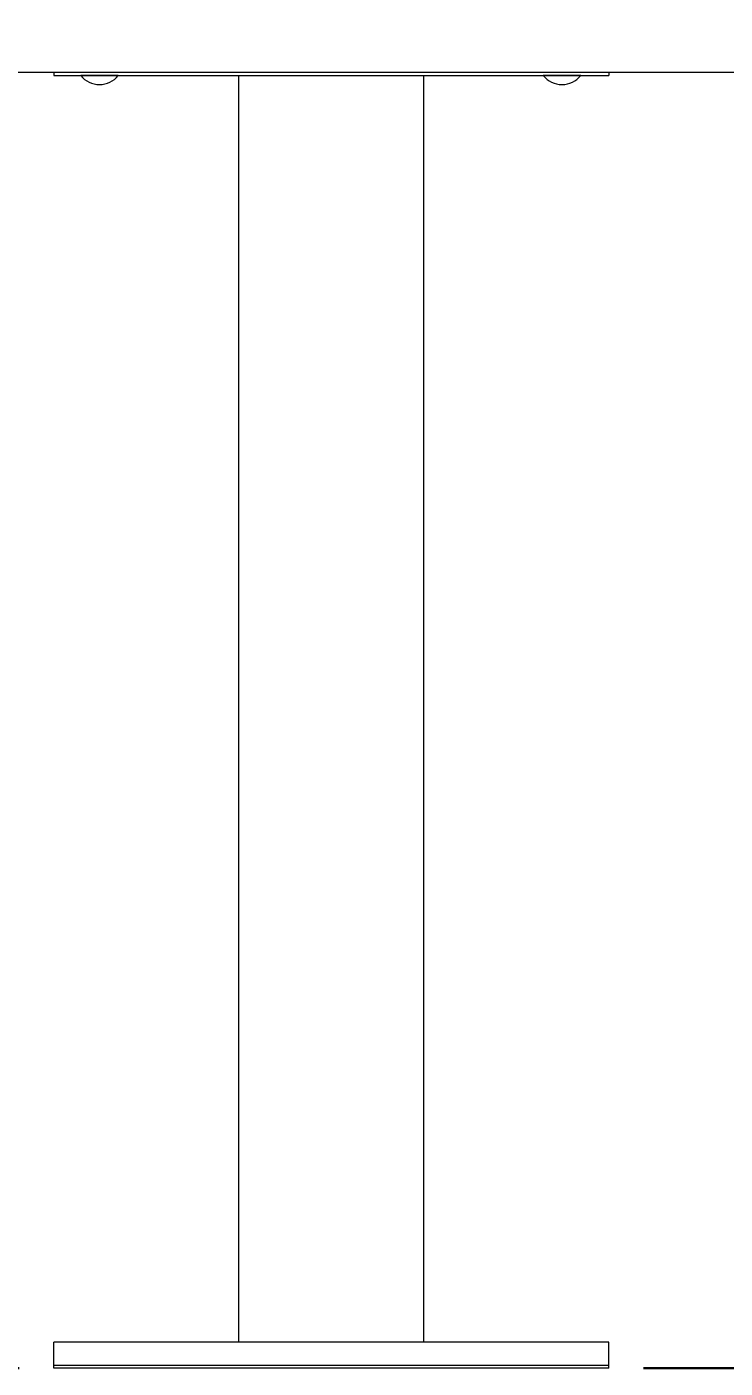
# Paper-space layout 'Layout1' of a CAD drawing. Header units: inches. Extents: x 1.4 to 42.2, y 1.7 to 32.5.
# Drawn here: x 8.39 to 12.17, y 12.28 to 19.53 of the extents above; entities that cross this region are included whole.
import ezdxf

# ---------------------------------------------------------------- set-up
doc = ezdxf.new("R2010")
doc.units = ezdxf.units.IN
doc.header["$MEASUREMENT"] = 0
doc.layers.add('DIM', color=179, linetype='Continuous', lineweight=30)
doc.layers.add('SLD-0', color=179, linetype='Continuous')
doc.styles.add('SLDTEXTSTYLE0', font='TXT', dxfattribs={"width": 0.821468})
doc.styles.add('SLDTEXTSTYLE7', font='TXT', dxfattribs={"width": 0.75})
doc.dimstyles.new('SLDDIMSTYLE1', dxfattribs={"dimtxt": 0.375, "dimasz": 0.13, "dimexe": 0, "dimexo": 0.0625, "dimgap": 0.09375, "dimtad": 0, "dimtih": 1, "dimtoh": 1, "dimdec": 0, "dimlfac": 4, "dimrnd": 1e-09, "dimzin": 12, "dimdsep": 46, "dimtxsty": 'SLDTEXTSTYLE0', "dimblk1": 'NONE', "dimblk2": 'NONE', "dimsah": 1, "dimcen": 0.09, "dimadec": 0, "dimazin": 3, "dimtfac": 1, "dimtdec": 3, "dimtofl": 0, "dimtmove": 0, "dimatfit": 3, "dimldrblk": 'NONE', "dimfxl": 0, "dimfrac": 2, "dimtolj": 1, "dimtzin": 12, "dimarcsym": 0})

# ---------------------------------------------------------------- blocks, each defined once
blk = doc.blocks.new('_D_17')
at = {"layer": 'DIM'}
for p, q in [((6.448, 19.8084), (4.2221, 19.8084)), ((4.5033, 19.2459), (4.5033, 14.9642)), ((4.5033, 12.8421), (4.5033, 13.9663)), ((8.3519, 12.2796), (4.2221, 12.2796))]:
    blk.add_line(p, q, dxfattribs=at)
for points in [[(4.4096, 19.2459), (4.5971, 19.2459), (4.5033, 19.8084)], [(4.4096, 12.8421), (4.5971, 12.8421), (4.5033, 12.2796)]]:
    blk.add_solid(points, dxfattribs=at)
at = {"layer": 'DIM', "insert": (3.6184, 14.6874), "char_height": 0.375, "attachment_point": 1, "style": 'SLDTEXTSTYLE7'}
blk.add_mtext('30 1/8"', dxfattribs=at)
blk = doc.blocks.new('_NONE')
blk = doc.blocks.new('_D_18')
at = {"layer": 'DIM'}
for p, q in [((6.6765, 26.6884), (2.7731, 26.6884)), ((3.0543, 26.1259), (3.0543, 19.2397)), ((3.0543, 12.8421), (3.0543, 18.2418)), ((8.3519, 12.2796), (2.7731, 12.2796))]:
    blk.add_line(p, q, dxfattribs=at)
for points in [[(2.9606, 26.1259), (3.1481, 26.1259), (3.0543, 26.6884)], [(2.9606, 12.8421), (3.1481, 12.8421), (3.0543, 12.2796)]]:
    blk.add_solid(points, dxfattribs=at)
at = {"layer": 'DIM', "insert": (2.1694, 18.9628), "char_height": 0.375, "attachment_point": 1, "style": 'SLDTEXTSTYLE7'}
blk.add_mtext('57 5/8"', dxfattribs=at)
blk = doc.blocks.new('_D_19')
at = {"layer": 'DIM'}
for p, q in [((13.4029, 23.5259), (15.8017, 23.5259)), ((15.5204, 22.9634), (15.5204, 18.1999)), ((15.5204, 12.8421), (15.5204, 17.2436)), ((11.7269, 12.2796), (15.8017, 12.2796))]:
    blk.add_line(p, q, dxfattribs=at)
for points in [[(15.4267, 22.9634), (15.6142, 22.9634), (15.5204, 23.5259)], [(15.4267, 12.8421), (15.6142, 12.8421), (15.5204, 12.2796)]]:
    blk.add_solid(points, dxfattribs=at)
at = {"layer": 'DIM', "insert": (15.1333, 17.9231), "char_height": 0.375, "attachment_point": 1, "style": 'SLDTEXTSTYLE7'}
blk.add_mtext('45"', dxfattribs=at)

psp = doc.layouts.get("Layout1")

# ---------------------------------------------------------------- linework, layer by layer
at = {"layer": 'SLD-0', "color": 179, "linetype": 'Continuous', "lineweight": 15}
for p, q in [((12.6213, 19.2846), (6.2619, 19.2846)), ((8.5394, 19.2846), (8.5394, 19.2696)), ((8.5394, 19.2696), (11.5394, 19.2696)), ((8.6853, 19.2696), (8.6853, 19.2684)), ((8.7869, 19.2684), (8.6853, 19.2684)), ((8.8885, 19.2684), (8.7869, 19.2684)), ((8.8885, 19.2684), (8.8885, 19.2696)), ((9.5396, 12.4196), (9.5396, 19.2696)), ((10.5396, 12.4196), (10.5396, 19.2696)), ((11.1853, 19.2696), (11.1853, 19.2684)), ((11.2313, 19.2684), (11.1853, 19.2684)), ((11.3885, 19.2684), (11.2313, 19.2684)), ((11.3885, 19.2684), (11.3885, 19.2696)), ((11.5394, 19.2846), (11.5394, 19.2696)), ((8.5394, 12.2946), (8.5394, 12.4196)), ((11.5394, 12.4196), (8.5394, 12.4196)), ((11.5394, 12.2946), (11.5394, 12.4196)), ((8.5394, 12.2796), (8.5394, 12.2946)), ((11.5394, 12.2946), (8.5394, 12.2946)), ((11.5394, 12.2796), (8.5394, 12.2796)), ((11.5394, 12.2796), (11.5394, 12.2946))]:
    psp.add_line(p, q, dxfattribs=at)
for centre in [(8.7869, 19.3513), (11.2869, 19.3513)]:
    psp.add_arc(centre, 0.1311, 219.20469, 320.79531, dxfattribs=at)

# ---------------------------------------------------------------- dimensions: what is measured, and where the dimension line sits
at = {"layer": 'DIM'}
for base, p1, p2, text, picture, middle in [((3.0543, 12.2796), (6.864, 26.6884), (8.5394, 12.2796), '57 5/8""', '_D_18', (3.0543, 18.7407)), ((15.5204, 12.2796), (13.2154, 23.5259), (11.5394, 12.2796), '<>""', '_D_19', (15.5204, 17.7217)), ((4.5033, 19.8084), (8.5394, 12.2796), (6.6355, 19.8084), '30 1/8""', '_D_17', (4.5033, 14.4653))]:
    dim = psp.add_linear_dim(base=base, p1=p1, p2=p2, angle=90, text=text, dimstyle='SLDDIMSTYLE1', dxfattribs=at)
    dim.commit()
    dim.dimension.update_dxf_attribs({"geometry": picture, "text_midpoint": middle, "dimtype": 160})

doc.saveas('drawing.dxf')
